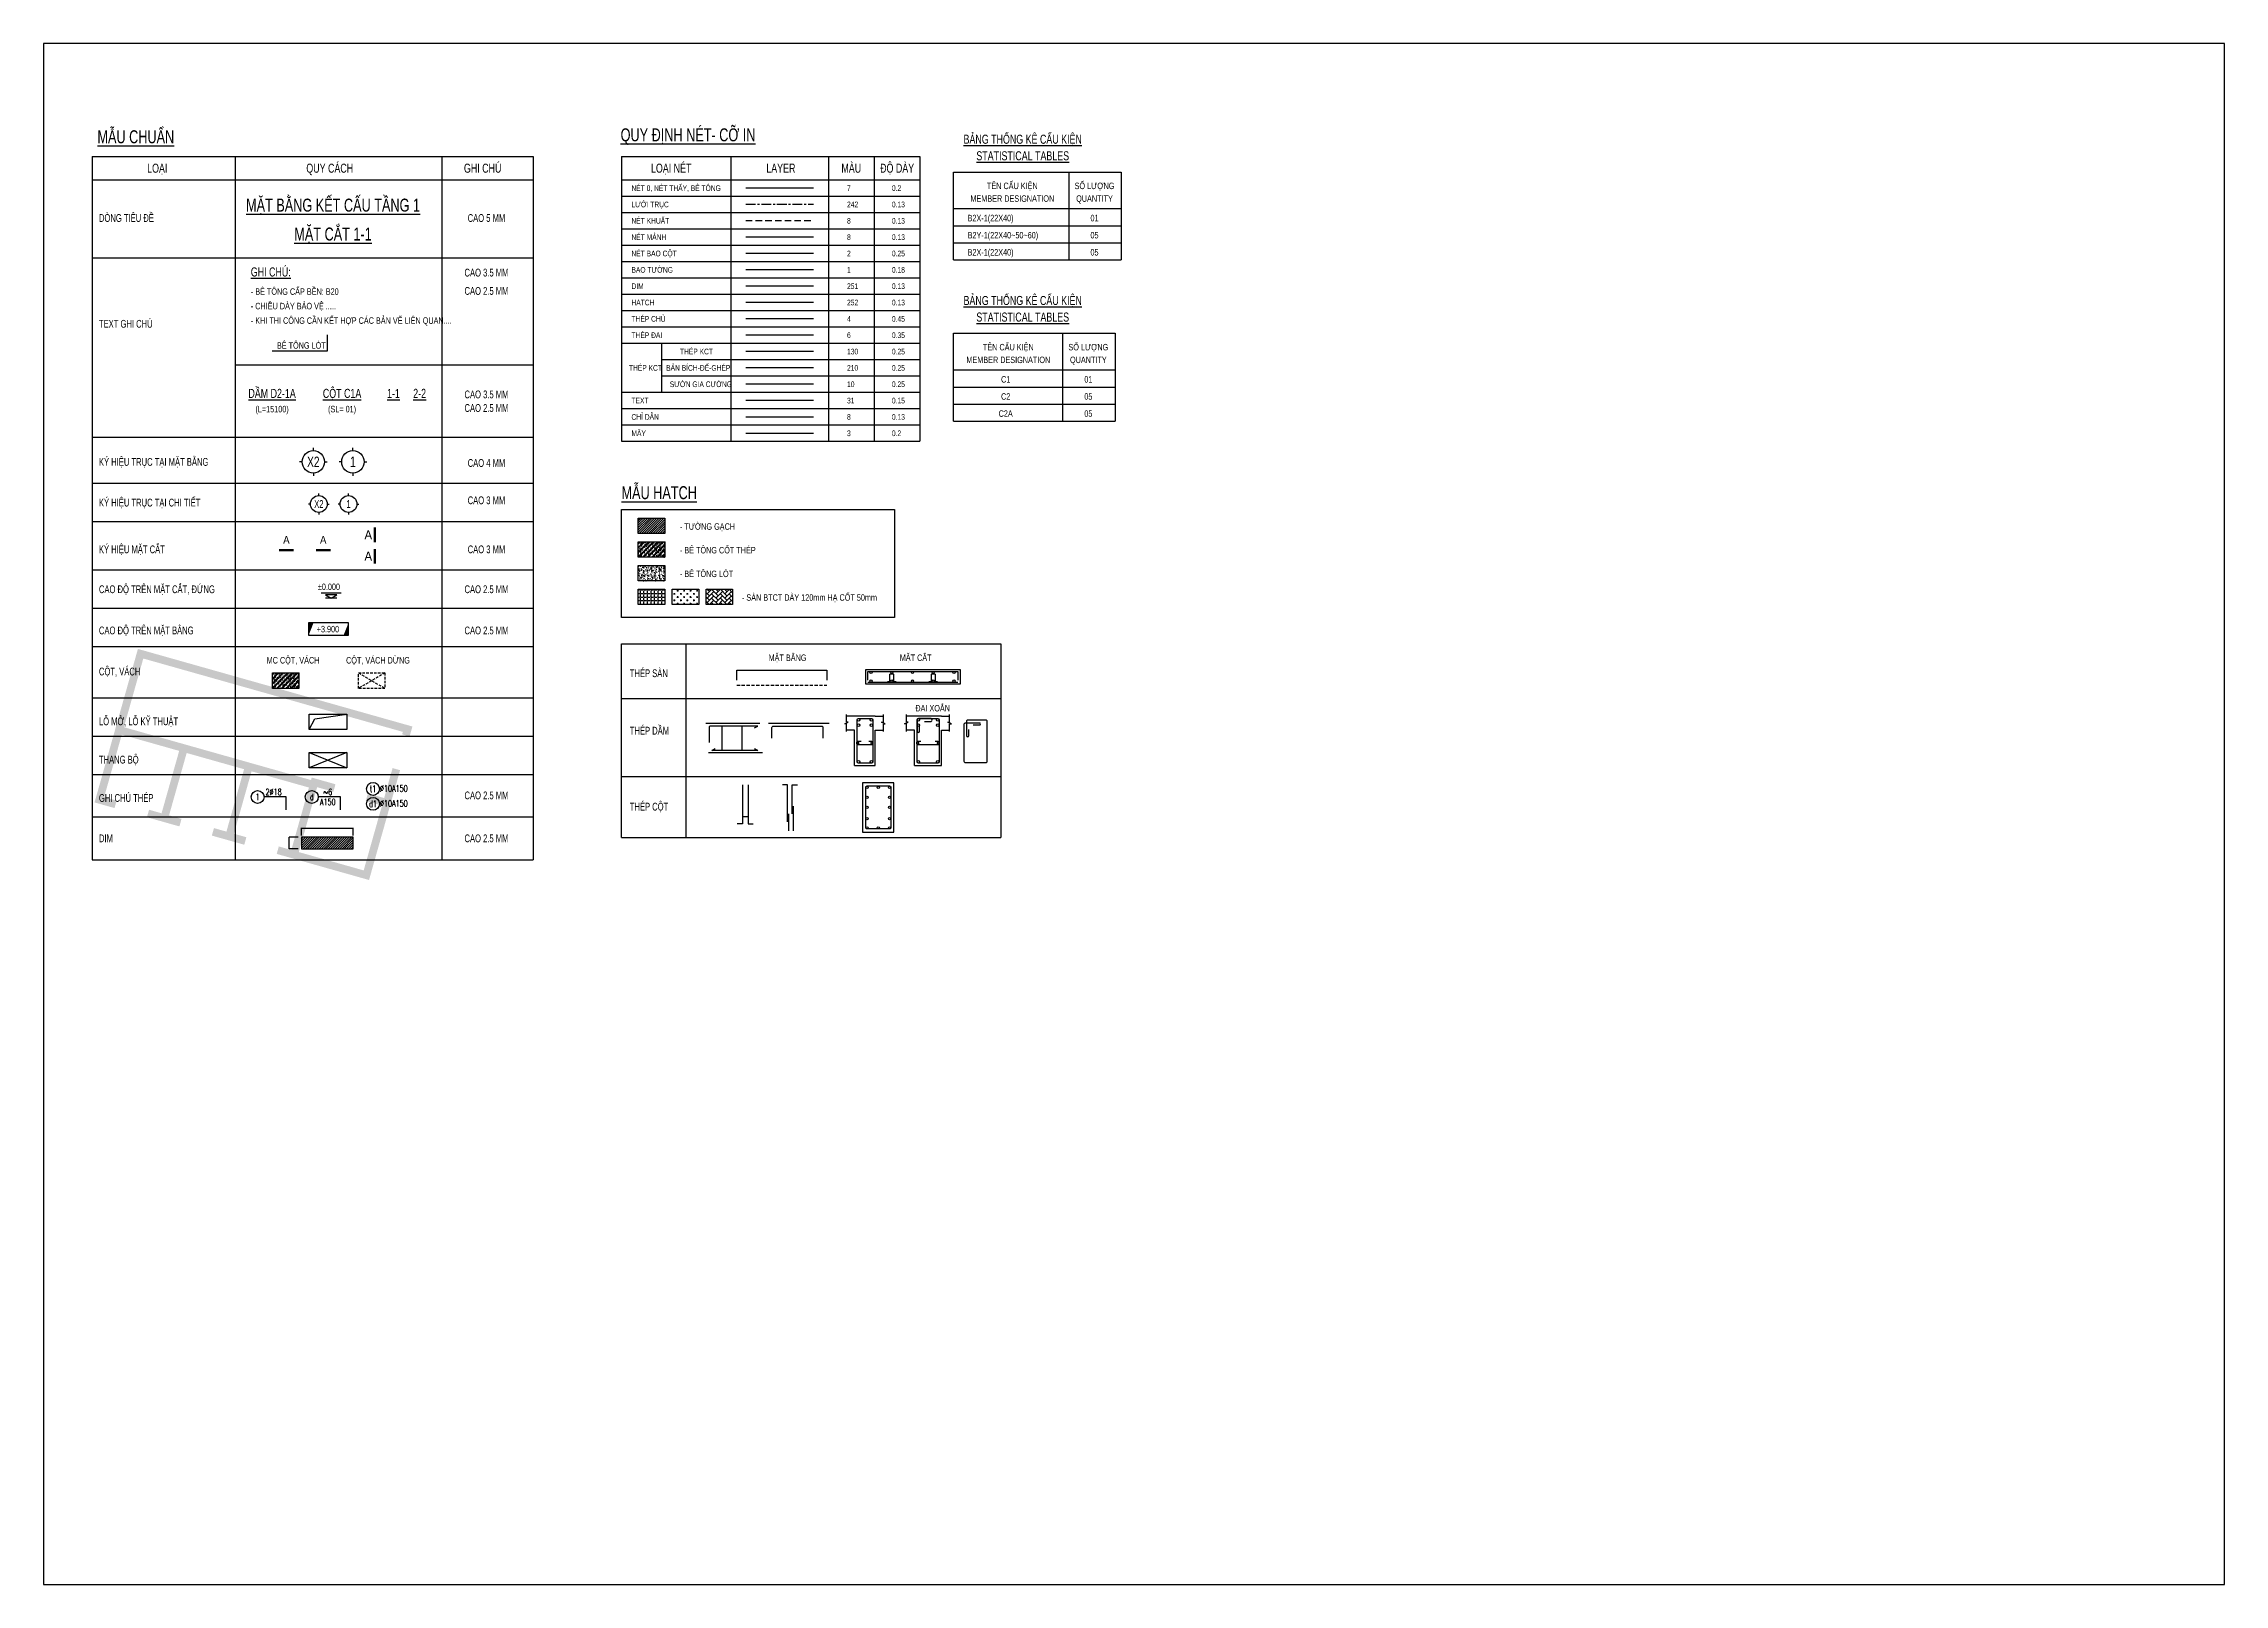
# Model space of a CAD drawing. Header units: millimetres. Extents: x -1534340 to 1713810, y -1348191 to 1114081.
# Drawn here: x 44169 to 128269, y -153255 to -93855 of the extents above; entities that cross this region are included whole.
import ezdxf
from ezdxf.enums import TextEntityAlignment as Align

# ---------------------------------------------------------------- set-up
doc = ezdxf.new("R2010")
doc.units = ezdxf.units.MM
doc.header["$LTSCALE"] = 100
doc.header["$PDMODE"] = 32
doc.header["$PDSIZE"] = 2.5
doc.linetypes.add('CENTER', pattern=[2, 1.25, -0.25, 0.25, -0.25])
doc.linetypes.add('HIDDEN', pattern=[0.375, 0.25, -0.125])
for name, color, linetype in [('KC2- INSTRUCTION', 8, 'Continuous'), ('KC2-CENTER', 242, 'CENTER'), ('KC2-CLOUD', 3, 'Continuous'), ('KC2-COLUMN', 2, 'Continuous'), ('KC2-DIM', 251, 'Continuous'), ('KC2-HATCH', 252, 'Continuous'), ('KC2-HIDDEN', 8, 'HIDDEN'), ('KC2-HOOPS', 6, 'Continuous'), ('KC2-REINFORCEMENT', 4, 'Continuous'), ('KC2-STEEL', 130, 'Continuous'), ('KC2-TEXT', 31, 'Continuous'), ('KC2-THIN', 8, 'Continuous'), ('KC2-WALL', 1, 'Continuous'), ('Xref.Asix of Basement B2$0$ST_MBDV Cot vach 220805$0$AUDIT_I_220805193045-1', 50, 'Continuous')]:
    doc.layers.add(name, color=color, linetype=linetype)
doc.styles.add('KC2 - Dim', font='unicode.shx', dxfattribs={"width": 0.6})
doc.styles.add('KC2 - Ghi chu', font='unicode.shx', dxfattribs={"width": 0.7})
doc.styles.add('KC2 - Tieu de', font='arial.ttf', dxfattribs={"width": 0.7})
doc.styles.add('KC2- KH Thep', font='vnsimli.shx', dxfattribs={"width": 0.7})
doc.dimstyles.new('KC2_A2_1-1', dxfattribs={"dimtxt": 2.5, "dimasz": 1.2, "dimexe": 1, "dimexo": 0, "dimgap": 0.8, "dimtad": 1, "dimdec": 0, "dimzin": 0, "dimdsep": 46, "dimtxsty": 'KC2 - Dim', "dimblk": 'ARCHTICK', "dimcen": 0.09, "dimdle": 1, "dimclrd": 8, "dimclre": 8, "dimclrt": 31, "dimadec": 0, "dimazin": 0, "dimtfac": 1, "dimtdec": 0, "dimtofl": 0, "dimtmove": 0, "dimatfit": 3, "dimldrblk": 'ARCHTICK', "dimfxl": 1, "dimtfill": 1, "dimtolj": 1, "dimtzin": 0, "dimarcsym": 0})

# ---------------------------------------------------------------- blocks, each defined once
blk = doc.blocks.new('cotthep')
at = {"color": 9}
blk.add_circle((-250, 0), 250, dxfattribs=at)
at = {"layer": 'KC2-TEXT', "style": 'KC2- KH Thep', "width": 0.65}
for tag, p in [('10', (-302, -123)), ('24`25', (284, 69)), ('A200', (312, -316))]:
    blk.add_attdef(tag, text='', height=250, dxfattribs=at).set_placement(p, align=Align.CENTER)
blk = doc.blocks.new('_ARCHTICK')
at = {"color": 0, "linetype": 'ByBlock', "const_width": 0.15}
blk.add_lwpolyline([(-0.5, -0.5), (0.5, 0.5)], dxfattribs=at)
blk = doc.blocks.new('*D1425')
at = {"layer": 'Defpoints', "color": 0, "transparency": 16777216}
for p in [(54112, -124383), (56112, -124095), (56112, -124383)]:
    blk.add_point(p, dxfattribs=at)
at = {"layer": 'KC2-DIM', "color": 8, "lineweight": -2, "transparency": 16777216}
for p, q in [((54111, -124095), (56113, -124095)), ((54112, -124383), (54112, -124094)), ((56112, -124383), (56112, -124094))]:
    blk.add_line(p, q, dxfattribs=at)
at = {"layer": 'KC2-DIM', "color": 8, "lineweight": -2, "transparency": 16777216, "xscale": 1.2, "yscale": 1.2, "zscale": 1.2, "rotation": 180}
blk.add_blockref('_ARCHTICK', (54112, -124095), dxfattribs=at)
at = {"layer": 'KC2-DIM', "color": 8, "lineweight": -2, "transparency": 16777216, "xscale": 1.2, "yscale": 1.2, "zscale": 1.2}
blk.add_blockref('_ARCHTICK', (56112, -124095), dxfattribs=at)
at = {"layer": 'KC2-DIM', "color": 31, "transparency": 16777216, "insert": (55112, -124093), "char_height": 2.5, "attachment_point": 5, "style": 'KC2 - Dim', "bg_fill": 3, "box_fill_scale": 1.1, "bg_fill_color": 256, "bg_fill_true_color": 13158600, "bg_fill_transparency": 0}
blk.add_mtext('\\A1;2000', dxfattribs=at)
blk = doc.blocks.new('*D1426')
at = {"layer": 'KC2-DIM', "color": 8, "lineweight": -2, "transparency": 16777216}
for p, q in [((53981, -124449), (53641, -124449)), ((53642, -124900), (53642, -124448)), ((53981, -124899), (53641, -124899))]:
    blk.add_line(p, q, dxfattribs=at)
at = {"layer": 'KC2-DIM', "color": 8, "lineweight": -2, "transparency": 16777216, "xscale": 1.2, "yscale": 1.2, "zscale": 1.2}
for p, rotation in [((53642, -124449), 90), ((53642, -124899), 270)]:
    blk.add_blockref('_ARCHTICK', p, dxfattribs=dict(at, rotation=rotation))
at = {"layer": 'KC2-DIM', "color": 31, "transparency": 16777216, "insert": (53640, -124674), "char_height": 2.5, "attachment_point": 5, "rotation": 90, "style": 'KC2 - Dim', "bg_fill": 3, "box_fill_scale": 1.1, "bg_fill_color": 256, "bg_fill_true_color": 13158600, "bg_fill_transparency": 0}
blk.add_mtext('\\A1;450', dxfattribs=at)
at = {"layer": 'Defpoints', "color": 0, "transparency": 16777216}
for p in [(53642, -124449), (53981, -124449), (53981, -124899)]:
    blk.add_point(p, dxfattribs=at)
blk = doc.blocks.new('cmb')
at = {"color": 8}
blk.add_lwpolyline([(0, 0), (13.3, 0), (13.3, 4.19), (0, 4.19)], close=True, dxfattribs=at)
for points in [[(0, 0), (1.66, 4.19), (0, 4.19)], [(13.3, 4.19), (11.63, 0), (13.3, 0)]]:
    blk.add_solid(points, dxfattribs=at)
at = {"color": 31, "style": 'KC2 - Ghi chu', "width": 0.7}
blk.add_attdef('+100.00', text='', height=1.9, dxfattribs=at).set_placement((6.12, 2.06), align=Align.MIDDLE_CENTER)
blk = doc.blocks.new('nhieu cot')
at = {"color": 9, "linetype": 'Continuous'}
for p, q in [((605, 194), (-173, 194)), ((432, 130), (0, 130)), ((0, 130), (216, 0)), ((432, 0), (0, 0)), ((216, 0), (432, 130))]:
    blk.add_line(p, q, dxfattribs=at)
blk.add_solid([(216, 0), (216, 130), (0, 130), (216, 0)], dxfattribs=at)
at = {"color": 31, "linetype": 'Continuous', "style": 'KC2 - Ghi chu', "width": 0.7}
for tag, p in [('COT3', (-73, 1058)), ('COT2', (-73, 684)), ('COT1', (-73, 309))]:
    blk.add_attdef(tag, p, '', height=220, dxfattribs=at)
blk = doc.blocks.new('KC2- TEN TRUC')
at = {"color": 1}
for p, q in [((-4.32, 0), (-5.35, 0)), ((0, 4.32), (0, 5.35)), ((4.32, 0), (5.35, 0)), ((0, -4.32), (0, -5.35))]:
    blk.add_line(p, q, dxfattribs=at)
blk.add_circle((0, 0), 4.32, dxfattribs=at)
blk = doc.blocks.new('KC2-TRUC')
at = {"layer": 'KC2-THIN'}
blk.add_blockref('KC2- TEN TRUC', (0, 0), dxfattribs=at)
at = {"color": 31, "style": 'KC2 - Tieu de', "width": 0.7}
blk.add_attdef('X1', text='', height=4, dxfattribs=at).set_placement((0, 0), align=Align.MIDDLE_CENTER)
blk = doc.blocks.new('*U1423')
at = {"color": 1, "const_width": 50}
for points in [[(0, 208), (0, -112)], [(0, -255), (0, -574)]]:
    blk.add_lwpolyline(points, dxfattribs=at)
at = {"color": 31, "style": 'KC2 - Tieu de', "width": 0.9}
for tag, p in [('MC1', (223, 48)), ('MC2', (223, -414))]:
    blk.add_attdef(tag, text='', height=200, dxfattribs=at).set_placement(p, align=Align.MIDDLE_LEFT)
blk = doc.blocks.new('*U1424')
at = {"color": 1, "const_width": 50}
for points in [[(0, 313), (0, -7)], [(0, -486), (0, -806)]]:
    blk.add_lwpolyline(points, dxfattribs=at)
at = {"color": 31, "style": 'KC2 - Tieu de', "width": 0.9}
for tag, p in [('MC1', (223, 153)), ('MC2', (223, -645))]:
    blk.add_attdef(tag, text='', height=200, dxfattribs=at).set_placement(p, align=Align.MIDDLE_LEFT)

msp = doc.modelspace()

# ---------------------------------------------------------------- hatches: boundary and pattern name
at = {"layer": 'KC2-HATCH'}
h = msp.add_hatch(dxfattribs=at)
h.set_pattern_fill('ANSI31', color=256, scale=500)
h.set_pattern_definition([(45, (63607.385, -116979.204), (-44.1942, 44.1942), [])])
h.paths.add_polyline_path([(67103.6, -112147.4), (68124.3, -112147.4), (68124.3, -112743.3), (67103.6, -112743.3)])
h = msp.add_hatch(dxfattribs=at)
h.set_pattern_fill('BT-01', color=256, scale=30, pattern_type=2)
h.set_pattern_definition([(50, (64157.3, -116979.2), (215.178, -18.8256), [22.5, -247.5]), (355, (64157.3, -116979.2), (-41.625, 225.658), [18, -198]), (100.4514, (64175.22, -116980.77), (173.553, 206.832), [19.122, -210.343]), (46.184, (64157.3, -116919.2), (320.172, -49.656), [33.75, -371.25]), (96.6356, (64183.97, -116923.34), (280.399, 292.235), [28.683, -315.514]), (351.184, (64157.3, -116919.2), (280.399, 292.236), [27, -297]), (21, (64187.3, -116934.2), (179.072, -120.7857), [22.5, -247.5]), (326, (64187.3, -116934.2), (72.995, 217.545), [18, -198]), (71.4514, (64202.22, -116944.27), (252.067, 96.759), [19.122, -210.343]), (37.5, (64157.29, -116979.2), (3.648, 99.8682), [0, -195.6, 0, -201, 0, -198.75]), (7.5, (64157.29, -116979.2), (78.9209, 118.3235), [0, -114.6, 0, -191.1, 0, -75.75]), (327.5, (64090.39, -116979.2), (160.1467, -6.7665), [0, -75, 0, -234, 0, -310.5]), (317.5, (64060.39, -116979.2), (174.956, 30.0315), [0, -97.5, 0, -155.4, 0, -220.5]), (45, (64157.29, -116979.2), (-90.156, 90.156), []), (45, (64157.29, -116942.45), (-90.156, 90.156), [])])
h.paths.add_polyline_path([(67103.6, -113059.6), (68124.3, -113059.6), (68124.3, -113655.4), (67103.6, -113655.4)])
h = msp.add_hatch(dxfattribs=at)
h.set_pattern_fill('AR-CONC', color=256, scale=30)
h.set_pattern_definition([(50, (64157.3, -116979.2), (215.178, -18.8256), [22.5, -247.5]), (355, (64157.3, -116979.2), (-41.625, 225.658), [18, -198]), (100.4514, (64175.22, -116980.77), (173.553, 206.832), [19.122, -210.343]), (46.184, (64157.3, -116919.2), (320.172, -49.656), [33.75, -371.25]), (96.6356, (64183.97, -116923.34), (280.399, 292.236), [28.683, -315.514]), (351.184, (64157.3, -116919.2), (280.399, 292.236), [27, -297]), (21, (64187.3, -116934.2), (179.072, -120.7857), [22.5, -247.5]), (326, (64187.3, -116934.2), (72.995, 217.545), [18, -198]), (71.4514, (64202.22, -116944.27), (252.067, 96.759), [19.122, -210.343]), (37.5, (64157.29, -116979.2), (3.648, 99.8682), [0, -195.6, 0, -201, 0, -198.75]), (7.5, (64157.29, -116979.2), (78.9209, 118.3235), [0, -114.6, 0, -191.1, 0, -75.75]), (327.5, (64090.39, -116979.2), (160.1467, -6.7665), [0, -75, 0, -234, 0, -310.5]), (317.5, (64060.39, -116979.2), (174.956, 30.0315), [0, -97.5, 0, -155.4, 0, -220.5])])
h.paths.add_polyline_path([(67103.6, -113971.8), (68124.3, -113971.8), (68124.3, -114567.6), (67103.6, -114567.6)])
h = msp.add_hatch(dxfattribs=at)
h.set_pattern_fill('ANGLE', color=256, scale=500)
h.set_pattern_definition([(0, (64157.29, -116979.2), (0, 137.5), [100, -37.5]), (90, (64157.29, -116979.2), (-137.5, 8e-15), [100, -37.5])])
h.paths.add_polyline_path([(67103.6, -114884), (68124.3, -114884), (68124.3, -115479.8), (67103.6, -115479.8)])
h = msp.add_hatch(dxfattribs=at)
h.set_pattern_fill('CROSS', color=256, scale=500)
h.set_pattern_definition([(0, (65465.56, -116067.03), (125, 125), [62.5, -187.5]), (90, (65496.8, -116098.28), (-125, 125), [62.5, -187.5])])
h.paths.add_polyline_path([(68411.9, -114884), (69432.6, -114884), (69432.6, -115479.8), (68411.9, -115479.8)])
h = msp.add_hatch(dxfattribs=at)
h.set_pattern_fill('AR-HBONE', color=256, scale=30)
h.set_pattern_definition([(45, (67382.89, -116250.11), (0, 169.7056), [360, -120]), (135, (67467.74, -116165.26), (1e-14, 169.7056), [360, -120])])
h.paths.add_polyline_path([(69720.1, -114884), (70740.8, -114884), (70740.8, -115479.8), (69720.1, -115479.8)])
h = msp.add_hatch(dxfattribs=at)
h.set_pattern_fill('BT-01', color=256, scale=30, pattern_type=2)
h.set_pattern_definition([(50, (50047.46, -122034.68), (215.178, -18.8256), [22.5, -247.5]), (355, (50047.46, -122034.68), (-41.625, 225.658), [18, -198]), (100.4514, (50065.4, -122036.25), (173.553, 206.832), [19.122, -210.343]), (46.184, (50047.46, -121974.68), (320.172, -49.656), [33.75, -371.25]), (96.6356, (50074.14, -121978.82), (280.399, 292.235), [28.683, -315.514]), (351.184, (50047.46, -121974.68), (280.399, 292.236), [27, -297]), (21, (50077.46, -121989.68), (179.072, -120.7857), [22.5, -247.5]), (326, (50077.46, -121989.68), (72.995, 217.545), [18, -198]), (71.4514, (50092.39, -121999.75), (252.067, 96.759), [19.122, -210.343]), (37.5, (50047.46, -122034.68), (3.648, 99.8682), [0, -195.6, 0, -201, 0, -198.75]), (7.5, (50047.46, -122034.68), (78.9209, 118.3235), [0, -114.6, 0, -191.1, 0, -75.75]), (327.5, (49980.56, -122034.68), (160.1467, -6.7665), [0, -75, 0, -234, 0, -310.5]), (317.5, (49950.56, -122034.68), (174.956, 30.0315), [0, -97.5, 0, -155.4, 0, -220.5]), (45, (50047.46, -122034.68), (-90.156, 90.156), []), (45, (50047.46, -121997.93), (-90.156, 90.156), [])])
h.paths.add_polyline_path([(52993.8, -118115.1), (54014.5, -118115.1), (54014.5, -118710.9), (52993.8, -118710.9)])
h = msp.add_hatch(dxfattribs=at)
h.set_pattern_fill('ANSI31', color=256, scale=500)
h.set_pattern_definition([(45, (44788.276, -133931.22), (-44.19417, 44.19417), [])])
h.paths.add_polyline_path([(54112.4, -124899.4), (56112.4, -124899.4), (56112.4, -124449.4), (54112.4, -124449.4)])
at = {"layer": 'Xref.Asix of Basement B2$0$ST_MBDV Cot vach 220805$0$AUDIT_I_220805193045-1'}
h = msp.add_hatch(dxfattribs=at)
h.set_pattern_fill('ANSI31', color=256)
h.set_pattern_definition([(29.2212204, (46124.01288, -123142.45931), (-0.0610228658, 0.1090926664), [])])
edge = h.paths.add_edge_path()
edge.add_line((47805.9, -117190.3), (46133.6, -123108.6))
edge.add_line((46133.6, -123108.6), (46903.4, -123326.1))
edge.add_line((46903.4, -123326.1), (46985, -123037.4))
edge.add_line((46985, -123037.4), (46503.9, -122901.5))
edge.add_line((46503.9, -122901.5), (47183.7, -120495.7))
edge.add_line((47183.7, -120495.7), (49397, -121121.1))
edge.add_line((49397, -121121.1), (48717.2, -123526.9))
edge.add_line((48717.2, -123526.9), (48236, -123390.9))
edge.add_line((48236, -123390.9), (48154.5, -123679.6))
edge.add_line((48154.5, -123679.6), (49405.5, -124033.1))
edge.add_line((49405.5, -124033.1), (49487, -123744.4))
edge.add_line((49487, -123744.4), (49005.9, -123608.5))
edge.add_line((49005.9, -123608.5), (49685.7, -121202.7))
edge.add_line((49685.7, -121202.7), (51899, -121828.1))
edge.add_line((51899, -121828.1), (51219.2, -124233.9))
edge.add_line((51219.2, -124233.9), (50738.1, -124097.9))
edge.add_line((50738.1, -124097.9), (50656.5, -124386.6))
edge.add_line((50656.5, -124386.6), (51907.5, -124740.1))
edge.add_line((51907.5, -124740.1), (51989.1, -124451.4))
edge.add_line((51989.1, -124451.4), (51507.9, -124315.5))
edge.add_line((51507.9, -124315.5), (52187.7, -121909.7))
edge.add_line((52187.7, -121909.7), (54401.1, -122535.1))
edge.add_line((54401.1, -122535.1), (53721.3, -124940.9))
edge.add_line((53721.3, -124940.9), (53240.1, -124804.9))
edge.add_line((53240.1, -124804.9), (53158.5, -125093.6))
edge.add_line((53158.5, -125093.6), (56719.1, -126099.7))
edge.add_line((56719.1, -126099.7), (57915.6, -121865.5))
edge.add_line((57915.6, -121865.5), (57626.9, -121784))
edge.add_line((57626.9, -121784), (57300.6, -122938.7))
edge.add_line((57300.6, -122938.7), (56675, -122762))
edge.add_line((56675, -122762), (56593.5, -123050.7))
edge.add_line((56593.5, -123050.7), (57219, -123227.4))
edge.add_line((57219, -123227.4), (56512, -125729.5))
edge.add_line((56512, -125729.5), (54009.9, -125022.5))
edge.add_line((54009.9, -125022.5), (54716.9, -122520.4))
edge.add_line((54716.9, -122520.4), (55342.5, -122697.2))
edge.add_line((55342.5, -122697.2), (55424, -122408.5))
edge.add_line((55424, -122408.5), (54509.8, -122150.2))
edge.add_line((54509.8, -122150.2), (54482.6, -122246.4))
edge.add_line((54482.6, -122246.4), (47265.2, -120207))
edge.add_line((47265.2, -120207), (48013, -117560.6))
edge.add_line((48013, -117560.6), (58021.2, -120388.6))
edge.add_line((58021.2, -120388.6), (57994, -120484.8))
edge.add_line((57994, -120484.8), (58282.7, -120566.4))
edge.add_line((58282.7, -120566.4), (58391.4, -120181.5))
edge.add_line((58391.4, -120181.5), (47805.9, -117190.3))

# ---------------------------------------------------------------- linework, layer by layer
for p, q in [((71250.1, -99415.6), (73864.4, -99415.6)), ((71787.4, -120067.3), (69702.9, -120067.3)), ((74459.5, -120067.3), (72123, -120067.3)), ((75442.5, -119776.6), (75132.3, -119776.6)), ((76242.5, -119776.6), (75442.5, -119776.6)), ((76242.5, -119776.6), (76552.8, -119776.6)), ((77752, -119776.6), (77441.7, -119776.6)), ((78799, -119776.6), (77752, -119776.6)), ((78799, -119776.6), (79109.2, -119776.6)), ((75442.5, -120319.6), (75132.3, -120319.6)), ((75442.5, -121690.8), (75442.5, -120319.6)), ((76242.5, -121690.8), (76242.5, -120319.6)), ((76242.5, -120319.6), (76552.8, -120319.6)), ((77752, -120319.6), (77441.7, -120319.6)), ((77752, -121690.8), (77752, -120319.6)), ((78799, -121690.8), (78799, -120319.6)), ((78799, -120319.6), (79109.2, -120319.6)), ((71889.6, -121201.3), (69805.1, -121201.3)), ((75442.5, -121690.8), (76242.5, -121690.8)), ((77752, -121690.8), (78799, -121690.8))]:
    msp.add_line(p, q)
for points in [[(44168.9, -153254.7), (128268.9, -153254.7), (128268.9, -93854.7), (44168.9, -93854.7)], [(67103.6, -113059.6), (68124.3, -113059.6), (68124.3, -113655.4), (67103.6, -113655.4)], [(67103.6, -113971.8), (68124.3, -113971.8), (68124.3, -114567.6), (67103.6, -114567.6)], [(67103.6, -114884), (68124.3, -114884), (68124.3, -115479.8), (67103.6, -115479.8)], [(68411.9, -114884), (69432.6, -114884), (69432.6, -115479.8), (68411.9, -115479.8)], [(69720.1, -114884), (70740.8, -114884), (70740.8, -115479.8), (69720.1, -115479.8)], [(79510.3, -118548.2), (75877.2, -118548.2), (75877.2, -117982), (79510.3, -117982)], [(54413.8, -119705.3), (55867.4, -119705.3), (55867.4, -120301.1), (54413.8, -120301.1)], [(54413.8, -121181.9), (55867.4, -121181.9), (55867.4, -121777.7), (54413.8, -121777.7)], [(75754.9, -122358.1), (75754.9, -124252.6), (76954.9, -124252.6), (76954.9, -122358.1)], [(54112.4, -124899.4), (56112.4, -124899.4), (56112.4, -124449.4), (54112.4, -124449.4)]]:
    msp.add_lwpolyline(points, close=True)
at = {"layer": 'KC2- INSTRUCTION'}
msp.add_line((71250.1, -108236.7), (73864.4, -108236.7), dxfattribs=at)
at = {"layer": 'KC2-CENTER', "ltscale": 3}
msp.add_line((71250.1, -100045.7), (73864.4, -100045.7), dxfattribs=at)
at = {"layer": 'KC2-CLOUD'}
msp.add_line((71250.1, -108866.8), (73864.4, -108866.8), dxfattribs=at)
at = {"layer": 'KC2-COLUMN'}
msp.add_line((71250.1, -101935.9), (73864.4, -101935.9), dxfattribs=at)
msp.add_lwpolyline([(52993.8, -118115.1), (54014.5, -118115.1), (54014.5, -118710.9), (52993.8, -118710.9)], close=True, dxfattribs=at)
at = {"layer": 'KC2-COLUMN', "linetype": 'HIDDEN', "ltscale": 4}
msp.add_lwpolyline([(56312.7, -118115.1), (57333.4, -118115.1), (57333.4, -118710.9), (56312.7, -118710.9)], close=True, dxfattribs=at)
at = {"layer": 'KC2-DIM'}
msp.add_line((71250.1, -103196.1), (73864.4, -103196.1), dxfattribs=at)
at = {"layer": 'KC2-HATCH'}
msp.add_line((71250.1, -103826.1), (73864.4, -103826.1), dxfattribs=at)
at = {"layer": 'KC2-HIDDEN', "ltscale": 10}
msp.add_line((71250.1, -100675.7), (73864.4, -100675.7), dxfattribs=at)
at = {"layer": 'KC2-HOOPS'}
for p, q in [((71250.1, -105086.3), (73864.4, -105086.3)), ((70329.6, -120167.3), (70329.6, -121101.3)), ((71097.2, -120167.3), (71097.2, -121101.3)), ((71118.2, -123657.4), (71336.1, -123657.4))]:
    msp.add_line(p, q, dxfattribs=at)
for points in [[(76707.5, -118443.7), (76776.9, -118443.7, 0.4142136), (76803.6, -118417), (76803.6, -118178.3, -0.4142136), (76830.2, -118151.6), (76922.8, -118151.6, -0.4142136), (76949.5, -118178.3), (76949.5, -118417, 0.4142136), (76976.1, -118443.7), (77045.5, -118443.7)], [(78307.5, -118443.7), (78376.9, -118443.7, 0.4142136), (78403.6, -118417), (78403.6, -118178.3, -0.4142136), (78430.2, -118151.6), (78522.8, -118151.6, -0.4142136), (78549.5, -118178.3), (78549.5, -118417, 0.4142136), (78576.1, -118443.7), (78645.5, -118443.7)], [(78136.6, -119985.2), (78396.7, -119985.2, 0.6936033), (78396.7, -119876.6), (77902, -119876.6, 0.4142136), (77852, -119926.6), (77852, -120364.1, 1), (77940.7, -120364.1), (77940.7, -120124.1)], [(80022.7, -120121.8), (80262.7, -120121.8, 1), (80262.7, -120046.5), (79712.7, -120046.5, 0.4142136), (79662.7, -120096.5), (79662.7, -121520.8, 0.4142136), (79712.7, -121570.8), (80508, -121570.8, 0.4142136), (80558, -121520.8), (80558, -119984, 0.4142136), (80508, -119934), (79809.4, -119934, 0.4142136), (79759.4, -119984), (79759.4, -120534, 1), (79848.1, -120534), (79848.1, -120294)], [(75694.5, -120762.9), (75574.5, -120762.9, 0.4142136), (75519, -120818.4), (75519, -120818.4, 0.4142136), (75574.5, -120873.9), (76110.5, -120873.9, 0.4142136), (76166, -120818.4), (76166, -120818.4, 0.4142136), (76110.5, -120762.9), (75990.5, -120762.9)], [(78004, -120762.9), (77884, -120762.9, 0.4142136), (77828.5, -120818.4), (77828.5, -120818.4, 0.4142136), (77884, -120873.9), (78667, -120873.9, 0.4142136), (78722.5, -120818.4), (78722.5, -120818.4, 0.4142136), (78667, -120762.9), (78547, -120762.9)]]:
    msp.add_lwpolyline(points, format="xyb", dxfattribs=at)
for points in [[(75592.5, -119876.6), (76092.5, -119876.6, -0.4142136), (76142.5, -119926.6), (76142.5, -121540.8, -0.4142136), (76092.5, -121590.8), (75592.5, -121590.8, -0.4142136), (75542.5, -121540.8), (75542.5, -119926.6, -0.4142136)], [(77902, -119876.6), (78649, -119876.6, -0.4142136), (78699, -119926.6), (78699, -121540.8, -0.4142136), (78649, -121590.8), (77902, -121590.8, -0.4142136), (77852, -121540.8), (77852, -119926.6, -0.4142136)], [(75924.9, -122472.1), (76790.9, -122472.1, -0.4142136), (76840.9, -122522.1), (76840.9, -124082.6, -0.4142136), (76790.9, -124132.6), (75924.9, -124132.6, -0.4142136), (75874.9, -124082.6), (75874.9, -122522.1, -0.4142136)]]:
    msp.add_lwpolyline(points, format="xyb", close=True, dxfattribs=at)
at = {"layer": 'KC2-REINFORCEMENT'}
for p, q in [((71250.1, -104456.2), (73864.4, -104456.2)), ((75957.2, -118468.2), (79430.3, -118468.2)), ((72896.5, -123553.1), (72896.5, -124209.4)), ((73070.7, -123248.6), (73070.7, -124209.4))]:
    msp.add_line(p, q, dxfattribs=at)
at = {"layer": 'KC2-REINFORCEMENT', "linetype": 'HIDDEN', "ltscale": 5}
msp.add_line((70899.8, -118590.2), (74372.9, -118590.2), dxfattribs=at)
at = {"layer": 'KC2-REINFORCEMENT'}
for points in [[(70899.8, -118391.7), (70899.8, -118006.1), (74372.9, -118006.1), (74372.9, -118391.7)], [(75957.2, -118391.7), (75957.2, -118062), (79430.3, -118062), (79430.3, -118391.7)], [(71586.3, -121035), (71715.9, -121101.3), (69936.3, -121101.3), (70066, -121035)], [(71118.2, -122427.5), (71118.2, -123928.1), (70918.2, -123928.1)], [(71336.1, -122427.5), (71336.1, -123928.1), (71536.1, -123928.1)], [(72862, -123857.6), (72862, -122427.5), (72662, -122427.5)], [(73037.1, -123553.1), (73037.1, -122427.5), (73237.1, -122427.5)]]:
    msp.add_lwpolyline(points, dxfattribs=at)
for points in [[(71586.3, -120233.6), (71715.9, -120167.3), (69879.1, -120167.3, 0.4142136), (69829.1, -120217.3), (69829.1, -120802.4)], [(72257.4, -120633.6), (72257.4, -120217.3, -0.4142136), (72307.4, -120167.3), (74170.2, -120167.3, -0.4142136), (74220.2, -120217.3), (74220.2, -120633.6)]]:
    msp.add_lwpolyline(points, format="xyb", dxfattribs=at)
for centre, radius in [((76076.5, -118102), 40), ((76076.5, -118428.2), 40), ((76876.5, -118102), 40), ((76876.5, -118428.2), 40), ((77676.5, -118102), 40), ((77676.5, -118428.2), 40), ((78476.5, -118102), 40), ((78476.5, -118428.2), 40), ((79276.5, -118102), 40), ((79276.5, -118428.2), 40), ((75592.5, -119926.6), 50), ((75592.5, -120131.9), 50), ((76092.5, -119926.6), 50), ((76092.5, -120131.9), 50), ((77902, -119926.6), 50), ((77902, -120131.9), 50), ((78649, -119926.6), 50), ((78649, -120131.9), 50), ((75574.5, -120818.4), 32), ((76110.5, -120818.4), 32), ((77884, -120818.4), 32), ((78667, -120818.4), 32), ((75592.5, -121540.8), 50), ((76092.5, -121540.8), 50), ((77902, -121540.8), 50), ((78649, -121540.8), 50), ((75918.9, -122522.1), 44), ((76354.9, -122522.1), 44), ((76790.9, -122522.1), 44), ((75918.9, -122910.2), 44), ((75918.9, -123302.4), 44), ((76790.9, -122910.2), 44), ((76790.9, -123302.4), 44), ((75918.9, -123736.4), 44), ((75918.9, -124088.6), 44), ((76354.9, -124088.6), 44), ((76790.9, -123736.4), 44), ((76790.9, -124088.6), 44)]:
    msp.add_circle(centre, radius, dxfattribs=at)
at = {"layer": 'KC2-STEEL'}
msp.add_line((71250.1, -105716.4), (73864.4, -105716.4), dxfattribs=at)
at = {"layer": 'KC2-STEEL', "color": 210}
msp.add_line((71250.1, -106346.5), (73864.4, -106346.5), dxfattribs=at)
at = {"layer": 'KC2-STEEL', "color": 10}
msp.add_line((71250.1, -106976.6), (73864.4, -106976.6), dxfattribs=at)
at = {"layer": 'KC2-TEXT'}
msp.add_line((71250.1, -107606.6), (73864.4, -107606.6), dxfattribs=at)
at = {"layer": 'KC2-THIN'}
for p, q in [((46035.6, -98202.2), (46035.6, -125318)), ((46035.6, -98202.2), (63043.7, -98202.2)), ((51559, -98202.2), (51559, -125318)), ((59529.8, -98202.2), (59529.8, -125318)), ((63043.7, -98202.2), (63043.7, -125318)), ((66455.4, -98202.2), (66455.4, -109181.8)), ((66455.4, -98202.2), (77955.3, -98202.2)), ((70673.1, -98202.2), (70673.1, -109181.8)), ((74441.4, -98202.2), (74441.4, -109181.8)), ((76198.3, -98202.2), (76198.3, -109181.8)), ((77955.3, -98202.2), (77955.3, -109181.8)), ((46035.6, -99100.5), (63043.7, -99100.5)), ((66455.4, -99100.5), (77955.3, -99100.5)), ((79256.1, -98804.1), (85728.7, -98804.1)), ((79256.1, -102196), (79256.1, -98804.1)), ((83715.3, -102196), (83715.3, -98804.1)), ((85728.7, -98804.1), (85728.7, -102196)), ((66455.4, -99730.6), (77955.3, -99730.6)), ((66455.4, -100360.7), (77955.3, -100360.7)), ((79256.1, -100216.3), (85728.7, -100216.3)), ((79256.1, -100876.2), (85728.7, -100876.2)), ((66455.4, -100990.8), (77955.3, -100990.8)), ((66455.4, -101620.9), (77955.3, -101620.9)), ((71250.1, -101305.8), (73864.4, -101305.8)), ((79256.1, -101536.1), (85728.7, -101536.1)), ((46035.6, -102113.9), (63043.7, -102113.9)), ((66455.4, -102250.9), (77955.3, -102250.9)), ((79256.1, -102196), (85728.7, -102196)), ((66455.4, -102881), (77955.3, -102881)), ((66455.4, -103511.1), (77955.3, -103511.1)), ((66455.4, -104141.2), (77955.3, -104141.2)), ((66455.4, -104771.3), (77955.3, -104771.3)), ((79256.1, -105021.8), (85492.1, -105021.8)), ((79256.1, -108413.7), (79256.1, -105021.8)), ((83478.7, -108413.7), (83478.7, -105021.8)), ((85492.1, -105021.8), (85492.1, -108413.7)), ((66455.4, -105401.3), (77955.3, -105401.3)), ((67992.5, -105401.3), (67992.5, -107291.6)), ((51559, -106237.2), (63043.7, -106237.2)), ((67992.5, -106031.4), (77955.3, -106031.4)), ((67992.5, -106661.5), (77955.3, -106661.5)), ((79256.1, -106434), (85492.1, -106434)), ((66455.4, -107291.6), (77955.3, -107291.6)), ((79256.1, -107093.9), (85492.1, -107093.9)), ((66455.4, -107921.7), (77955.3, -107921.7)), ((79256.1, -107753.8), (85492.1, -107753.8)), ((79256.1, -108413.7), (85492.1, -108413.7)), ((46035.6, -109027.7), (63043.7, -109027.7)), ((66455.4, -108551.8), (77955.3, -108551.8)), ((66455.4, -109181.8), (77955.3, -109181.8)), ((46035.6, -110798.6), (63043.7, -110798.6)), ((46035.6, -112275.3), (63043.7, -112275.3)), ((46035.6, -114139.2), (63043.7, -114139.2)), ((46035.6, -115615.8), (63043.7, -115615.8)), ((46035.6, -117092.5), (63043.7, -117092.5)), ((66455.4, -116997.4), (81088.9, -116997.4)), ((66455.4, -124465.4), (66455.4, -116997.4)), ((68934.6, -116997.4), (68934.6, -124465.4)), ((81088.9, -116997.4), (81088.9, -124465.4)), ((46035.6, -119075.7), (63043.7, -119075.7)), ((66455.4, -119099.2), (81088.9, -119099.2)), ((46035.6, -120552.3), (63043.7, -120552.3)), ((54413.8, -121181.9), (55867.4, -121777.7)), ((55867.4, -121181.9), (54413.8, -121777.7)), ((46035.6, -122029), (63043.7, -122029)), ((66455.4, -122111.5), (81088.9, -122111.5)), ((46035.6, -123661.5), (63043.7, -123661.5)), ((66455.4, -124465.4), (81088.9, -124465.4))]:
    msp.add_line(p, q, dxfattribs=at)
at = {"layer": 'KC2-THIN', "linetype": 'HIDDEN', "ltscale": 4}
for p, q in [((56312.7, -118115.1), (57333.4, -118710.9)), ((57333.4, -118115.1), (56312.7, -118710.9))]:
    msp.add_line(p, q, dxfattribs=at)
at = {"layer": 'KC2-THIN'}
msp.add_lwpolyline([(66455.4, -111819.5), (76984.7, -111819.5), (76984.7, -115982.3), (66455.4, -115982.3)], close=True, dxfattribs=at)
for points in [[(54413.8, -120301.1), (54627.3, -119888.1), (55867.4, -119705.3)], [(75132.3, -120373.9), (75132.3, -120078.3), (75064.4, -120078.3), (75200.2, -120010.4), (75132.3, -120010.4), (75132.3, -119722.3)], [(76552.8, -120373.9), (76552.8, -120078.3), (76620.7, -120078.3), (76484.9, -120010.4), (76552.8, -120010.4), (76552.8, -119722.3)], [(77441.7, -120373.9), (77441.7, -120078.3), (77373.8, -120078.3), (77509.6, -120010.4), (77441.7, -120010.4), (77441.7, -119722.3)], [(79109.2, -120373.9), (79109.2, -120078.3), (79177.1, -120078.3), (79041.4, -120010.4), (79109.2, -120010.4), (79109.2, -119722.3)]]:
    msp.add_lwpolyline(points, dxfattribs=at)
at = {"layer": 'KC2-WALL'}
msp.add_line((71250.1, -102566), (73864.4, -102566), dxfattribs=at)
msp.add_lwpolyline([(67103.6, -112147.4), (68124.3, -112147.4), (68124.3, -112743.3), (67103.6, -112743.3)], close=True, dxfattribs=at)

# ---------------------------------------------------------------- block references
for p, xscale, yscale, zscale, values in [((54570.5, -109976.8), 100, 100, 100, {'X1': 'X2'}), ((56095.5, -109976.8), 100, 100, 100, {'X1': '1'}), ((54783.8, -111604.5), 75, 75, 75, {'X1': 'X2'}), ((55927.6, -111604.5), 75, 75, 75, {'X1': '1'})]:
    msp.add_blockref('KC2-TRUC', p, dxfattribs=dict(xscale=xscale, yscale=yscale, zscale=zscale)).add_auto_attribs(values)
ref = msp.add_blockref('*U1423', (56937.7, -112878.5), dxfattribs=dict(xscale=-1.777777777777778, yscale=1.777777777777778, zscale=1.777777777777778))
ref.add_attrib('MC1', 'A', dxfattribs={"color": 31, "height": 355.6, "style": 'KC2 - Tieu de', "width": 0.9}).set_placement((56540.5, -112792.5), align=Align.MIDDLE_LEFT)
ref.add_attrib('MC2', 'A', dxfattribs={"color": 31, "height": 355.6, "style": 'KC2 - Tieu de', "width": 0.9}).set_placement((56540.5, -113615), align=Align.MIDDLE_LEFT)
ref = msp.add_blockref('*U1424', (53804.1, -113383.9), dxfattribs=dict(xscale=1.777777777777778, yscale=1.777777777777778, zscale=1.777777777777778, rotation=90))
ref.add_attrib('MC1', 'A', dxfattribs={"color": 31, "height": 300, "style": 'KC2 - Tieu de', "width": 0.9}).set_placement((53531.4, -112986.6), align=Align.MIDDLE_CENTER)
ref.add_attrib('MC2', 'A', dxfattribs={"color": 31, "height": 300, "style": 'KC2 - Tieu de', "width": 0.9}).set_placement((54951.6, -112986.6), align=Align.MIDDLE_CENTER)
ref = msp.add_blockref('nhieu cot', (55042.2, -115230))
ref.add_attrib('COT1', '%%P0.000', dxfattribs={"color": 31, "linetype": 'Continuous', "height": 250, "style": 'KC2 - Ghi chu', "width": 0.7}).set_placement((55171.3, -114920.6), align=Align.CENTER)
ref = msp.add_blockref('cmb', (54388.6, -116664.7), dxfattribs=dict(xscale=115.8119550558023, yscale=115.8119550558023, zscale=115.8119550558023))
ref.add_attrib('+100.00', '+3.900', dxfattribs={"layer": 'KC2-TEXT', "color": 31, "height": 250, "style": 'KC2 - Ghi chu', "width": 0.7}).set_placement((55133.6, -116426.6), align=Align.MIDDLE_CENTER)
at = {"layer": 'KC2- INSTRUCTION'}
ref = msp.add_blockref('cotthep', (52673, -122899.1), dxfattribs=at)
ref.add_attrib('10', '1', dxfattribs={"layer": 'KC2-TEXT', "height": 250, "style": 'KC2- KH Thep', "width": 0.65}).set_placement((52423, -123022.4), align=Align.CENTER)
ref.add_attrib('24`25', '2`18', dxfattribs={"layer": 'KC2-TEXT', "height": 250, "style": 'KC2- KH Thep', "width": 0.65}).set_placement((53037.6, -122829.8), align=Align.CENTER)
ref = msp.add_blockref('cotthep', (54761.1, -122899.1), dxfattribs=at)
ref.add_attrib('10', 'd', dxfattribs={"layer": 'KC2-TEXT', "height": 250, "style": 'KC2- KH Thep', "width": 0.65}).set_placement((54511.1, -123022.4), align=Align.CENTER)
ref.add_attrib('24`25', '~6', dxfattribs={"layer": 'KC2-TEXT', "height": 250, "style": 'KC2- KH Thep', "width": 0.65}).set_placement((55125.7, -122829.8), align=Align.CENTER)
ref.add_attrib('A200', 'A150', dxfattribs={"layer": 'KC2-TEXT', "height": 250, "style": 'KC2- KH Thep', "width": 0.65}).set_placement((55125.7, -123214.8), align=Align.CENTER)
ref = msp.add_blockref('cotthep', (57122.2, -122586.3), dxfattribs=at)
ref.add_attrib('10', 't1', dxfattribs={"layer": 'KC2-TEXT', "height": 250, "style": 'KC2- KH Thep', "width": 0.65}).set_placement((56872.2, -122709.6), align=Align.CENTER)
ref.add_attrib('24`25', '`10A150', dxfattribs={"layer": 'KC2-TEXT', "height": 250, "style": 'KC2- KH Thep', "width": 0.65}).set_placement((57672.4, -122694.6), align=Align.CENTER)
ref = msp.add_blockref('cotthep', (57122.2, -123162.8), dxfattribs=at)
ref.add_attrib('10', 'd1', dxfattribs={"layer": 'KC2-TEXT', "height": 250, "style": 'KC2- KH Thep', "width": 0.65}).set_placement((56872.2, -123286), align=Align.CENTER)
ref.add_attrib('24`25', '`10A150', dxfattribs={"layer": 'KC2-TEXT', "height": 250, "style": 'KC2- KH Thep', "width": 0.65}).set_placement((57672.4, -123271.1), align=Align.CENTER)

# ---------------------------------------------------------------- texts
at = {"style": 'KC2 - Tieu de', "width": 0.7}
for s, p in [('%%UMẪU CHUẨN', (46244.8, -97695.5)), ('%%UQUY ĐỊNH NÉT- CỠ IN', (66421.1, -97621)), ('%%UMẪU HATCH', (66455.4, -111416.4))]:
    msp.add_text(s, height=500, dxfattribs=at).set_placement(p)
for s, height, p in [('QUY CÁCH', 350, (55203.3, -98656.7)), ('GHI CHÚ', 350, (61100.9, -98656.7)), ('LOẠI NÉT', 350, (68371.2, -98656.7)), ('MÀU', 350, (75316.6, -98656.7)), ('ĐỘ DÀY', 350, (77084.2, -98656.7)), ('LOẠI', 350, (48551.8, -98656.7)), ('LAYER', 350, (72600.6, -98656.7)), ('CAO 5 MM', 300, (61247.5, -100577.1)), ('CAO 3.5 MM', 300, (61247.5, -102682.3)), ('CAO 2.5 MM', 300, (61247.5, -103388.4)), ('CAO 3.5 MM', 300, (61247.5, -107378.6)), ('CAO 2.5 MM', 300, (61247.5, -107902.1)), ('CAO 4 MM', 300, (61247.5, -110021)), ('CAO 3 MM', 300, (61247.5, -111460.4)), ('CAO 3 MM', 300, (61247.5, -113351.5)), ('CAO 2.5 MM', 300, (61247.5, -114890.1)), ('CAO 2.5 MM', 300, (61247.5, -116478.4)), ('CAO 2.5 MM', 300, (61247.5, -122837.3)), ('CAO 2.5 MM', 300, (61247.5, -124493.8))]:
    msp.add_text(s, height=height, dxfattribs=at).set_placement(p, align=Align.MIDDLE_CENTER)
for s, p in [('DÒNG TIÊU ĐỀ', (46302.3, -100577.1)), ('TEXT GHI CHÚ', (46302.3, -104655.8)), ('KÝ HIỆU TRỤC TẠI MẶT BẰNG', (46302.3, -109980)), ('KÝ HIỆU TRỤC TẠI CHI TIẾT', (46302.3, -111549.6)), ('KÝ HIỆU MẶT CẮT', (46302.3, -113351.5)), ('CAO ĐỘ TRÊN MẶT CẮT, ĐỨNG', (46302.3, -114890.1)), ('CAO ĐỘ TRÊN MẶT BẰNG', (46302.3, -116478.4)), ('CỘT, VÁCH', (46302.3, -118062.5)), ('THÉP SÀN', (66774.5, -118127.8)), ('LỖ MỞ, LỖ KỸ THUẬT', (46302.3, -119982.5)), ('THÉP DẦM', (66774.5, -120343.2)), ('THANG BỘ', (46302.3, -121459.1)), ('GHI CHÚ THÉP', (46302.3, -122935.8)), ('THÉP CỘT', (66774.5, -123270.9)), ('DIM', (46302.3, -124493.8))]:
    msp.add_text(s, height=300, dxfattribs=at).set_placement(p, align=Align.MIDDLE_LEFT)
at = {"layer": 'KC2-TEXT', "width": 0.7}
for s, height, style, p in [('%%UBẢNG THỐNG KÊ CẤU KIỆN', 350, 'KC2 - Tieu de', (81927.3, -97539.9)), ('%%USTATISTICAL TABLES', 350, 'KC2 - Tieu de', (81927.3, -98179.3)), ('TÊN CẤU KIỆN', 250, 'KC2 - Ghi chu', (81526.2, -99338.9)), ('SỐ LƯỢNG', 250, 'KC2 - Ghi chu', (84695.7, -99338.9)), ('%%UMẶT BẰNG KẾT CẤU TẦNG 1', 500, 'KC2 - Tieu de', (55330, -100080.8)), ('MEMBER DESIGNATION', 250, 'KC2 - Ghi chu', (81526.2, -99828.4)), ('QUANTITY', 250, 'KC2 - Ghi chu', (84695.7, -99828.4)), ('%%UMẶT CẮT 1-1', 500, 'KC2 - Tieu de', (55330, -101195)), ('01', 250, 'KC2 - Ghi chu', (84695.7, -100579.7)), ('05', 250, 'KC2 - Ghi chu', (84695.7, -101239.6)), ('05', 250, 'KC2 - Ghi chu', (84695.7, -101899.5)), ('%%UBẢNG THỐNG KÊ CẤU KIỆN', 350, 'KC2 - Tieu de', (81927.3, -103757.5)), ('%%USTATISTICAL TABLES', 350, 'KC2 - Tieu de', (81927.3, -104397)), ('MEMBER DESIGNATION', 250, 'KC2 - Ghi chu', (81371.6, -106046)), ('TÊN CẤU KIỆN', 250, 'KC2 - Ghi chu', (81371.6, -105556.5)), ('SỐ LƯỢNG', 250, 'KC2 - Ghi chu', (84459.1, -105556.5)), ('QUANTITY', 250, 'KC2 - Ghi chu', (84459.1, -106046)), ('C1', 250, 'KC2 - Ghi chu', (81270.6, -106797.4)), ('01', 250, 'KC2 - Ghi chu', (84459.1, -106797.4)), ('%%UDẦM D2-1A', 350, 'KC2 - Tieu de', (52979.4, -107338.8)), ('%%UCỘT C1A', 350, 'KC2 - Tieu de', (55678.5, -107338.8)), ('%%U1-1', 350, 'KC2 - Tieu de', (57659, -107338.8)), ('%%U2-2', 350, 'KC2 - Tieu de', (58668.6, -107338.8)), ('C2', 250, 'KC2 - Ghi chu', (81270.6, -107457.3)), ('05', 250, 'KC2 - Ghi chu', (84459.1, -107457.3)), ('(L=15100)', 250, 'KC2 - Ghi chu', (52979.4, -107944.5)), ('(SL= 01)', 250, 'KC2 - Ghi chu', (55678.5, -107944.5)), ('C2A', 250, 'KC2 - Ghi chu', (81270.6, -108117.2)), ('05', 250, 'KC2 - Ghi chu', (84459.1, -108117.2))]:
    msp.add_text(s, height=height, dxfattribs=dict(at, style=style)).set_placement(p, align=Align.MIDDLE_CENTER)
at = {"layer": 'KC2-TEXT', "style": 'KC2 - Ghi chu', "width": 0.7}
for s, height, p in [('NÉT 0, NÉT THẤY, BÊ TÔNG', 220, (66838.2, -99535.5)), ('LƯỚI TRỤC', 220, (66838.2, -100165.6)), ('242', 220, (75153.2, -100165.6)), ('7', 220, (75153.2, -99535.5)), ('0.2', 220, (76883.4, -99535.5)), ('0.13', 220, (76883.4, -100165.6)), ('NÉT KHUẤT', 220, (66838.2, -100795.7)), ('8', 220, (75153.2, -100795.7)), ('0.13', 220, (76883.4, -100795.7)), ('NÉT MẢNH', 220, (66838.2, -101425.8)), ('8', 220, (75153.2, -101425.8)), ('0.13', 220, (76883.4, -101425.8)), ('NÉT BAO CỘT', 220, (66838.2, -102055.8)), ('BAO TƯỜNG', 220, (66838.2, -102685.9)), ('2', 220, (75153.2, -102055.8)), ('1', 220, (75153.2, -102685.9)), ('0.25', 220, (76883.4, -102055.8)), ('0.18', 220, (76883.4, -102685.9)), ('- BÊ TÔNG CẤP BỀN: B20', 250, (52159.1, -103538.4)), ('DIM', 220, (66838.2, -103316)), ('251', 220, (75153.2, -103316)), ('0.13', 220, (76883.4, -103316)), ('- CHIỀU DÀY BẢO VỆ .....', 250, (52159.1, -104097.6)), ('HATCH', 220, (66838.2, -103946.1)), ('252', 220, (75153.2, -103946.1)), ('0.13', 220, (76883.4, -103946.1)), ('- KHI THI CÔNG CẦN KẾT HỢP CÁC BẢN VẼ LIÊN QUAN....', 250, (52159.1, -104656.7)), ('THÉP CHỦ', 220, (66838.2, -104576.2)), ('THÉP ĐAI', 220, (66838.2, -105206.3)), ('4', 220, (75153.2, -104576.2)), ('6', 220, (75153.2, -105206.3)), ('0.45', 220, (76883.4, -104576.2)), ('0.35', 220, (76883.4, -105206.3)), ('BÊ TÔNG LÓT', 250, (53166.4, -105615.7)), ('THÉP KCT', 220, (68709.3, -105836.3)), ('130', 220, (75153.2, -105836.3)), ('0.25', 220, (76883.4, -105836.3)), ('THÉP KCT', 220, (66742, -106466.4)), ('BẢN BÍCH-ĐẾ-GHÉP', 220, (68177.4, -106466.4)), ('210', 220, (75153.2, -106466.4)), ('0.25', 220, (76883.4, -106466.4)), ('TEXT', 220, (66838.2, -107726.6)), ('SƯỜN GIA CƯỜNG', 220, (68318.8, -107096.5)), ('31', 220, (75153.2, -107726.6)), ('10', 220, (75153.2, -107096.5)), ('0.25', 220, (76883.4, -107096.5)), ('0.15', 220, (76883.4, -107726.6)), ('CHỈ DẪN', 220, (66838.2, -108356.7)), ('8', 220, (75153.2, -108356.7)), ('0.13', 220, (76883.4, -108356.7)), ('MÂY', 220, (66838.2, -108986.7)), ('3', 220, (75153.2, -108986.7)), ('0.2', 220, (76883.4, -108986.7))]:
    msp.add_text(s, height=height, dxfattribs=at).set_placement(p)
at = {"layer": 'KC2-TEXT', "width": 0.7}
for s, height, style, p in [('B2X-1(22X40)', 250, 'KC2 - Ghi chu', (79802, -100579.7)), ('B2Y-1(22X40~50~60)', 250, 'KC2 - Ghi chu', (79802, -101239.6)), ('%%UGHI CHÚ:', 350, 'KC2 - Tieu de', (52159.1, -102657.3)), ('B2X-1(22X40)', 250, 'KC2 - Ghi chu', (79802, -101899.5)), ('- TƯỜNG GẠCH', 250, 'KC2 - Ghi chu', (68707, -112471.6)), ('- BÊ TÔNG CỐT THÉP', 250, 'KC2 - Ghi chu', (68707, -113383.8)), ('- BÊ TÔNG LÓT', 250, 'KC2 - Ghi chu', (68707, -114295.9)), ('- SÀN BTCT DÀY 120mm HẠ CỐT 50mm', 250, 'KC2 - Ghi chu', (71100.3, -115208.1)), ('MC CỘT, VÁCH', 250, 'KC2 - Ghi chu', (52770.5, -117628.2)), ('CỘT, VÁCH DỪNG', 250, 'KC2 - Ghi chu', (55832.8, -117628.2)), ('MẶT BẰNG', 250, 'KC2 - Ghi chu', (72126.5, -117529.8)), ('MẶT CẮT', 250, 'KC2 - Ghi chu', (77185.5, -117529.8)), ('ĐAI XOẮN', 250, 'KC2 - Ghi chu', (77786.3, -119476.1))]:
    msp.add_text(s, height=height, dxfattribs=dict(at, style=style)).set_placement(p, align=Align.MIDDLE_LEFT)

# ---------------------------------------------------------------- leaders
at = {"layer": 'KC2- INSTRUCTION'}
for points in [[(55101.5, -105075.7), (55101.5, -105717.2), (52986.1, -105717.2)], [(53525.7, -123393.9), (53525.7, -122899.1), (52673, -122899.1)], [(55613.8, -123393.9), (55613.8, -122899.1), (54761.1, -122899.1)]]:
    msp.add_leader(points, dimstyle='KC2_A2_1-1', dxfattribs=at)

# ---------------------------------------------------------------- next in the draw order: dimensions: what is measured, and where the dimension line sits
at = {"layer": 'KC2-DIM'}
dim = msp.add_linear_dim(base=(56112.4, -124094.9), p1=(54112.4, -124382.6), p2=(56112.4, -124382.6), dimstyle='KC2_A2_1-1', dxfattribs=at)
dim.commit()
dim.dimension.update_dxf_attribs({"geometry": '*D1425', "text_midpoint": (55112.4, -124092.8)})

# ---------------------------------------------------------------- next in the draw order: dimensions: what is measured, and where the dimension line sits
dim = msp.add_linear_dim(base=(53641.8, -124449.4), p1=(53980.6, -124899.4), p2=(53980.6, -124449.4), angle=90, dimstyle='KC2_A2_1-1', dxfattribs=at)
dim.commit()
dim.dimension.update_dxf_attribs({"geometry": '*D1426', "text_midpoint": (53639.7, -124674.4)})

# ---------------------------------------------------------------- next in the draw order: linework, layer by layer
at = {"layer": 'KC2-THIN'}
msp.add_line((46035.6, -125318), (63043.7, -125318), dxfattribs=at)

doc.saveas('drawing.dxf')
